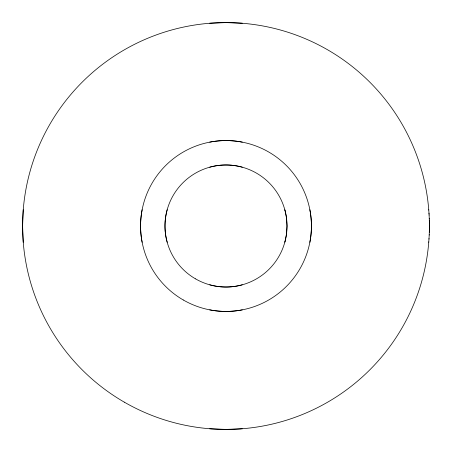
<?xml version="1.0" encoding="UTF-8"?>
<svg xmlns="http://www.w3.org/2000/svg" width="452" height="452" viewBox="0 0 452 452"><rect width="100%" height="100%" fill="white"/><g stroke="black" fill="none" stroke-linecap="round" stroke-linejoin="round"><path stroke-width="0.68" d="M429.4 226.299L429.4 225.701M429.4 226.898L429.4 226.599M429.4 226.802L429.394 227.497M429.389 227.994L429.383 228.672M429.383 228.785L429.372 229.254M429.36 230.113L429.338 230.949M429.327 231.48L429.304 232.277M429.219 234.628L429.197 235.04M429.01 238.577L428.982 239.068M428.778 241.876L428.75 242.227M23.25 209.728L22.6 226L23.25 242.272M286.393 234.718L287.02 226L286.393 217.282M286.342 235.051L285.003 241.566M142.137 209.728C140.052 220.44 140.052 231.56 142.137 242.272M309.863 242.266C311.948 231.554 311.948 220.446 309.863 209.734M284.975 241.679L284.822 242.227M167.189 209.728C164.245 220.31 164.245 231.69 167.189 242.272M209.728 167.189C220.31 164.245 231.69 164.245 242.272 167.189M242.249 284.816L239.95 285.404M239.95 285.404C230.814 287.557 221.186 287.557 212.05 285.404M209.728 142.137C220.44 140.052 231.56 140.052 242.272 142.137M242.272 309.863C231.56 311.948 220.44 311.948 209.728 309.863M209.728 23.25L226 22.6L242.272 23.25M242.255 428.75L241.571 428.801M241.035 428.846L226 429.4L210.677 428.824M210.214 428.784L209.745 428.75M212.05 285.404L209.751 284.816M284.811 209.734L284.975 210.321M285.003 210.434L285.404 212.05M285.404 212.05L286.342 216.949M428.75 209.734L428.773 210.039M428.993 213.169L429.027 213.677M429.089 214.779L429.106 215.073M429.253 218.327L429.27 218.728M429.31 219.983L429.332 220.779M429.343 221.277L429.366 222.435M429.383 223.328L429.394 224.209M183.286 299.981A85.428 85.428 0 0 0 311.428 226A85.428 85.428 0 0 0 183.286 152.019A85.428 85.428 0 0 0 183.286 299.981M195.49 278.844A61.02 61.02 0 0 0 287.02 226A61.02 61.02 0 0 0 195.49 173.156A61.02 61.02 0 0 0 195.49 278.844M124.3 402.15A203.4 203.4 0 0 0 429.4 226A203.4 203.4 0 0 0 124.3 49.85A203.4 203.4 0 0 0 124.3 402.15"/></g></svg>
